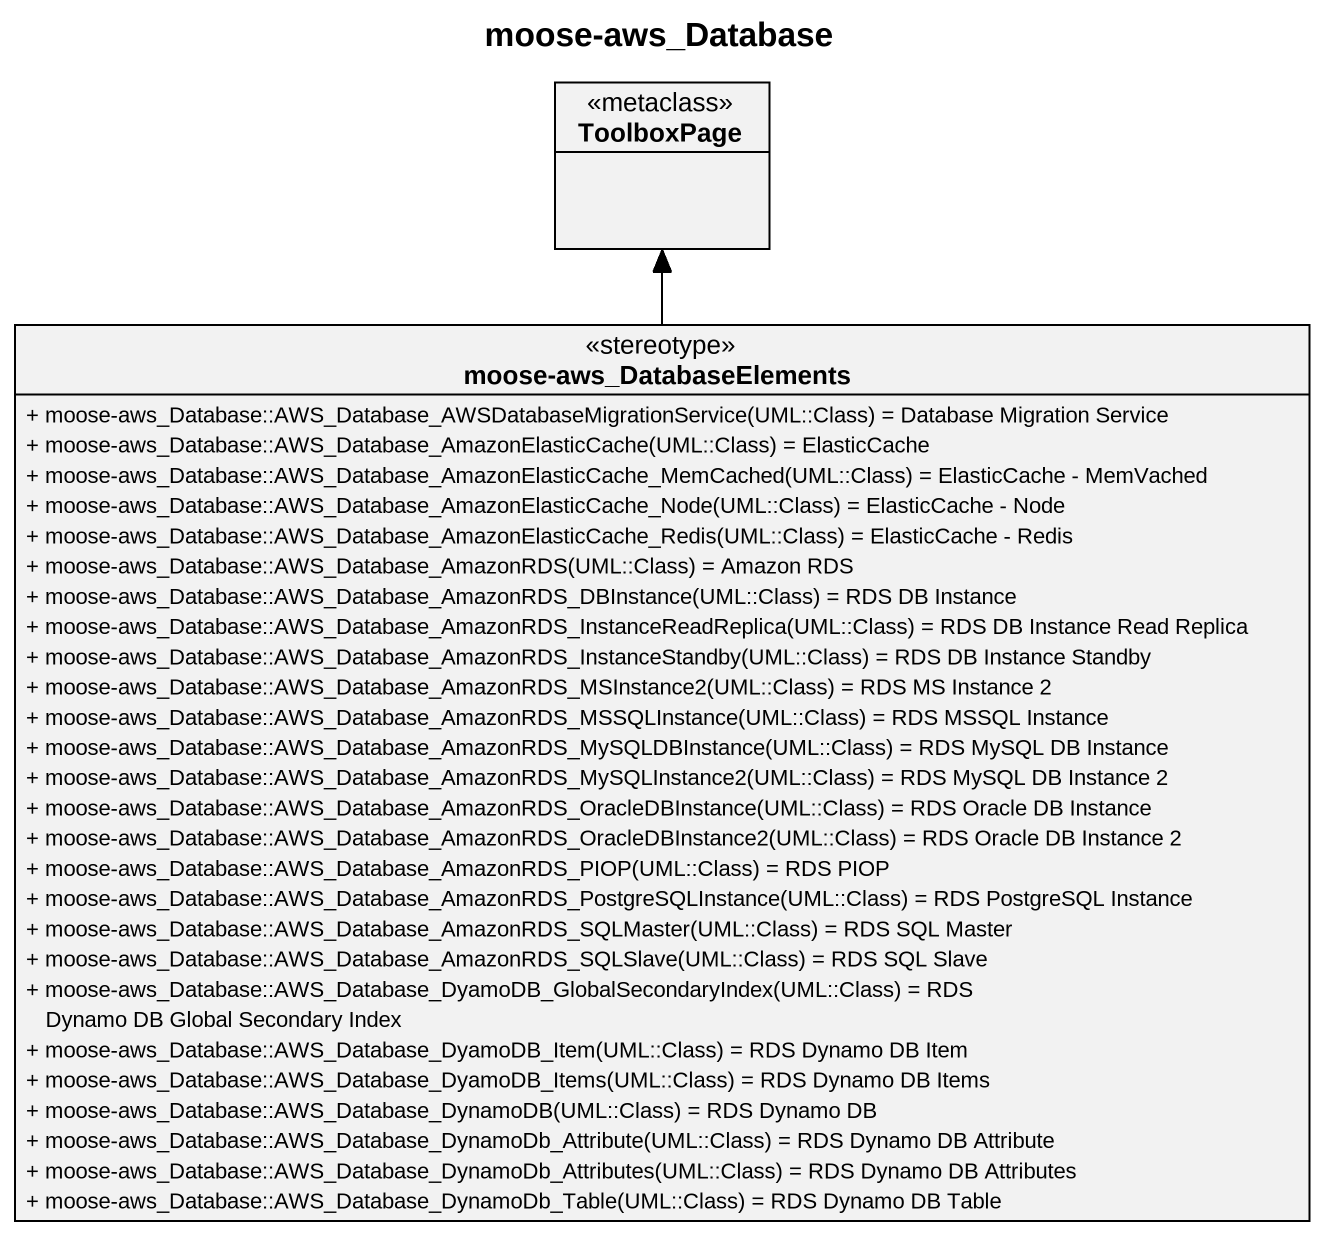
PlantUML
@startuml
title moose-aws_Database
hide circle
hide empty members
skinparam classAttributeIconSize 0
class ToolboxPage <<metaclass>>
class "moose-aws_DatabaseElements" as moose_aws_DatabaseElements <<stereotype>> {
  {field} + moose-aws_Database::AWS_Database_AWSDatabaseMigrationService(UML::Class) = Database Migration Service
  {field} + moose-aws_Database::AWS_Database_AmazonElasticCache(UML::Class) = ElasticCache
  {field} + moose-aws_Database::AWS_Database_AmazonElasticCache_MemCached(UML::Class) = ElasticCache - MemVached
  {field} + moose-aws_Database::AWS_Database_AmazonElasticCache_Node(UML::Class) = ElasticCache - Node
  {field} + moose-aws_Database::AWS_Database_AmazonElasticCache_Redis(UML::Class) = ElasticCache - Redis
  {field} + moose-aws_Database::AWS_Database_AmazonRDS(UML::Class) = Amazon RDS
  {field} + moose-aws_Database::AWS_Database_AmazonRDS_DBInstance(UML::Class) = RDS DB Instance
  {field} + moose-aws_Database::AWS_Database_AmazonRDS_InstanceReadReplica(UML::Class) = RDS DB Instance Read Replica
  {field} + moose-aws_Database::AWS_Database_AmazonRDS_InstanceStandby(UML::Class) = RDS DB Instance Standby
  {field} + moose-aws_Database::AWS_Database_AmazonRDS_MSInstance2(UML::Class) = RDS MS Instance 2
  {field} + moose-aws_Database::AWS_Database_AmazonRDS_MSSQLInstance(UML::Class) = RDS MSSQL Instance
  {field} + moose-aws_Database::AWS_Database_AmazonRDS_MySQLDBInstance(UML::Class) = RDS MySQL DB Instance
  {field} + moose-aws_Database::AWS_Database_AmazonRDS_MySQLInstance2(UML::Class) = RDS MySQL DB Instance 2
  {field} + moose-aws_Database::AWS_Database_AmazonRDS_OracleDBInstance(UML::Class) = RDS Oracle DB Instance
  {field} + moose-aws_Database::AWS_Database_AmazonRDS_OracleDBInstance2(UML::Class) = RDS Oracle DB Instance 2
  {field} + moose-aws_Database::AWS_Database_AmazonRDS_PIOP(UML::Class) = RDS PIOP
  {field} + moose-aws_Database::AWS_Database_AmazonRDS_PostgreSQLInstance(UML::Class) = RDS PostgreSQL Instance
  {field} + moose-aws_Database::AWS_Database_AmazonRDS_SQLMaster(UML::Class) = RDS SQL Master
  {field} + moose-aws_Database::AWS_Database_AmazonRDS_SQLSlave(UML::Class) = RDS SQL Slave
  {field} + moose-aws_Database::AWS_Database_DyamoDB_GlobalSecondaryIndex(UML::Class) = RDS Dynamo DB Global Secondary Index
  {field} + moose-aws_Database::AWS_Database_DyamoDB_Item(UML::Class) = RDS Dynamo DB Item
  {field} + moose-aws_Database::AWS_Database_DyamoDB_Items(UML::Class) = RDS Dynamo DB Items
  {field} + moose-aws_Database::AWS_Database_DynamoDB(UML::Class) = RDS Dynamo DB
  {field} + moose-aws_Database::AWS_Database_DynamoDb_Attribute(UML::Class) = RDS Dynamo DB Attribute
  {field} + moose-aws_Database::AWS_Database_DynamoDb_Attributes(UML::Class) = RDS Dynamo DB Attributes
  {field} + moose-aws_Database::AWS_Database_DynamoDb_Table(UML::Class) = RDS Dynamo DB Table
}
moose_aws_DatabaseElements -up-> ToolboxPage
@enduml
